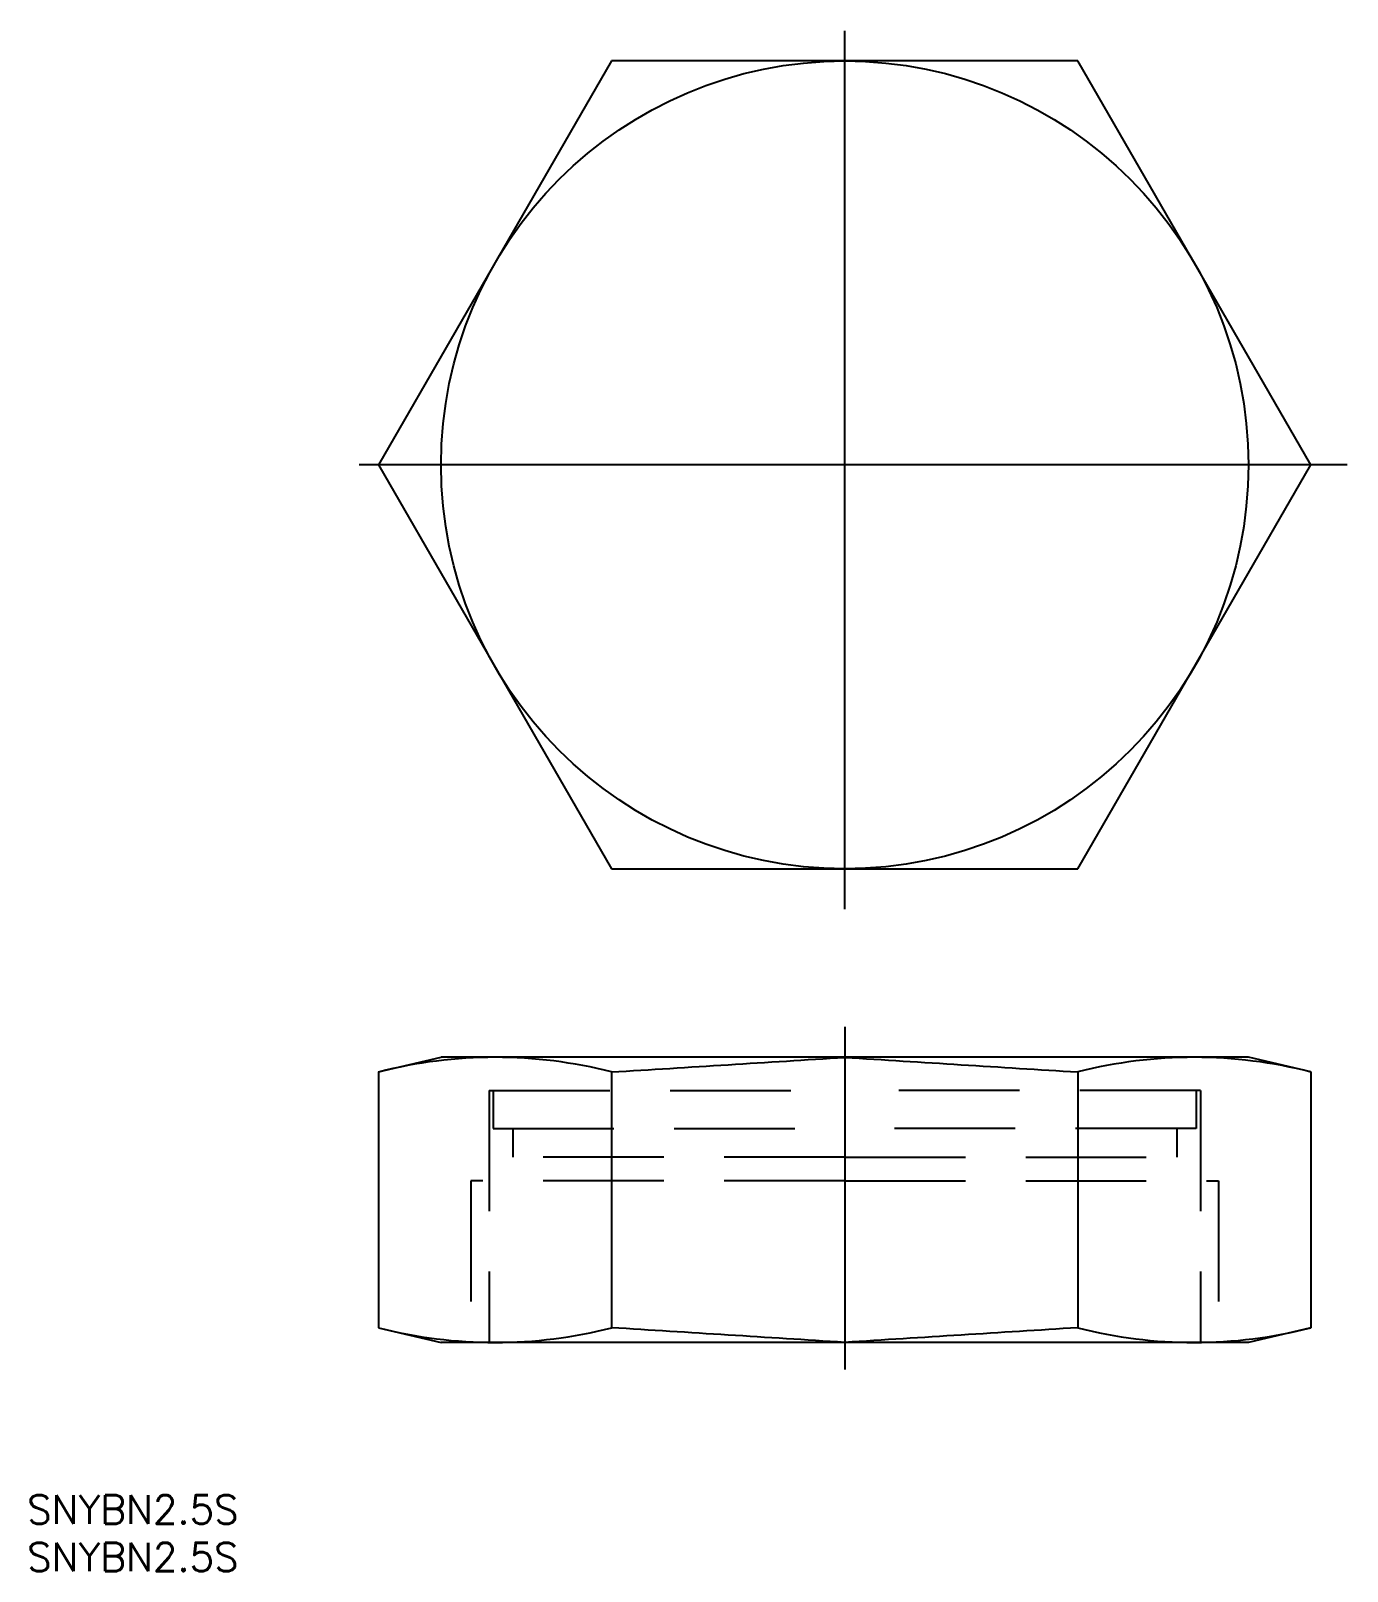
# Model space of a CAD drawing. Extents: x -86 to 53, y -116 to 46.
import ezdxf

# ---------------------------------------------------------------- set-up
doc = ezdxf.new("R2010")
doc.units = 0
doc.linetypes.add('CENTER', pattern=[50.8, 31.75, -6.35, 6.35, -6.35])
doc.linetypes.add('DASHED', pattern=[19.05, 12.7, -6.35])
doc.layers.get('0').update_dxf_attribs({"linetype": 'CONTINUOUS'})
doc.layers.add('CENTER', color=1, linetype='CENTER')
doc.styles.get("Standard").update_dxf_attribs({"font": 'txt.shx', "height": 3, "bigfont": 'bigfont.shx'})

# ---------------------------------------------------------------- blocks, each defined once
blk = doc.blocks.new('*U10')
at = {"color": 7, "linetype": 'CONTINUOUS'}
blk.add_text('SNYBN2.5S', height=3, dxfattribs=at).set_placement((-86.07, -111.4))
blk = doc.blocks.new('*U11')
at = {"color": 7, "linetype": 'CONTINUOUS'}
blk.add_text('SNYBN2.5S', height=3, dxfattribs=at).set_placement((-86.07, -116.4))

msp = doc.modelspace()

# ---------------------------------------------------------------- linework, layer by layer
at = {"color": 7, "linetype": 'CONTINUOUS'}
for p, q in [((-24.54, 42.5), (-49.07, 0)), ((24.54, 42.5), (-24.54, 42.5)), ((49.07, 0), (24.54, 42.5)), ((-49.07, 0), (-24.54, -42.5)), ((24.54, -42.5), (49.07, 0)), ((-24.54, -42.5), (24.54, -42.5)), ((-49.07, -63.87), (-42.5, -62.33)), ((42.5, -62.33), (-42.5, -62.33)), ((49.07, -63.87), (42.5, -62.33)), ((-49.07, -63.87), (-49.07, -90.79)), ((-24.54, -63.87), (-24.54, -90.79)), ((24.54, -63.87), (24.54, -90.79)), ((49.07, -63.87), (49.07, -90.79)), ((-49.07, -90.79), (-42.5, -92.33)), ((42.5, -92.33), (-42.5, -92.33)), ((49.07, -90.79), (42.5, -92.33))]:
    msp.add_line(p, q, dxfattribs=at)
at = {"color": 3, "linetype": 'DASHED'}
for p, q in [((-37.44, -65.83), (-37.44, -92.33)), ((-37.44, -65.83), (0, -65.83)), ((-37, -65.83), (-37, -69.83)), ((-37, -65.83), (-34.95, -65.83)), ((37.44, -65.83), (0, -65.83)), ((37, -65.83), (34.95, -65.83)), ((37, -65.83), (37, -69.83)), ((37.44, -65.83), (37.44, -92.33)), ((-37, -69.83), (0, -69.83)), ((-34.95, -69.83), (-34.95, -72.83)), ((37, -69.83), (0, -69.83)), ((34.95, -69.83), (34.95, -72.83)), ((0, -72.83), (-34.95, -72.83)), ((0, -72.83), (34.95, -72.83)), ((0, -75.33), (-39.35, -75.33)), ((-39.35, -75.33), (-39.35, -92.33)), ((0, -75.33), (39.35, -75.33)), ((39.35, -75.33), (39.35, -92.33))]:
    msp.add_line(p, q, dxfattribs=at)
at = {"color": 7, "linetype": 'CONTINUOUS'}
msp.add_circle((0, 0), 42.5, dxfattribs=at)
for centre, radius, start, end in [((-36.78, -111.8), 49.47, 75.6721, 104.3917), ((-1821.6, 28765.63), 28885.46, 273.566864, 273.615631), ((1821.6, 28765.63), 28885.46, 266.384369, 266.433136), ((36.78, -111.8), 49.47, 75.6083, 104.3279), ((-36.78, -42.83), 49.5, 255.6243, 284.3227), ((-1821.6, -28920.29), 28885.46, 86.384369, 86.433136), ((1821.6, -28920.29), 28885.46, 93.566864, 93.615631), ((36.78, -42.83), 49.5, 255.6773, 284.3757)]:
    msp.add_arc(centre, radius, start, end, dxfattribs=at)
at = {"layer": 'CENTER', "color": 1, "linetype": 'CONTINUOUS'}
for p, q in [((0, -46.73), (0, 45.67)), ((52.9, 0), (-51.11, 0)), ((0, -59.12), (0, -95.18))]:
    msp.add_line(p, q, dxfattribs=at)

# ---------------------------------------------------------------- block references
at = {"color": 7, "linetype": 'CONTINUOUS'}
for name in ['*U10', '*U11']:
    msp.add_blockref(name, (0, 0), dxfattribs=at)

doc.saveas('drawing.dxf')
